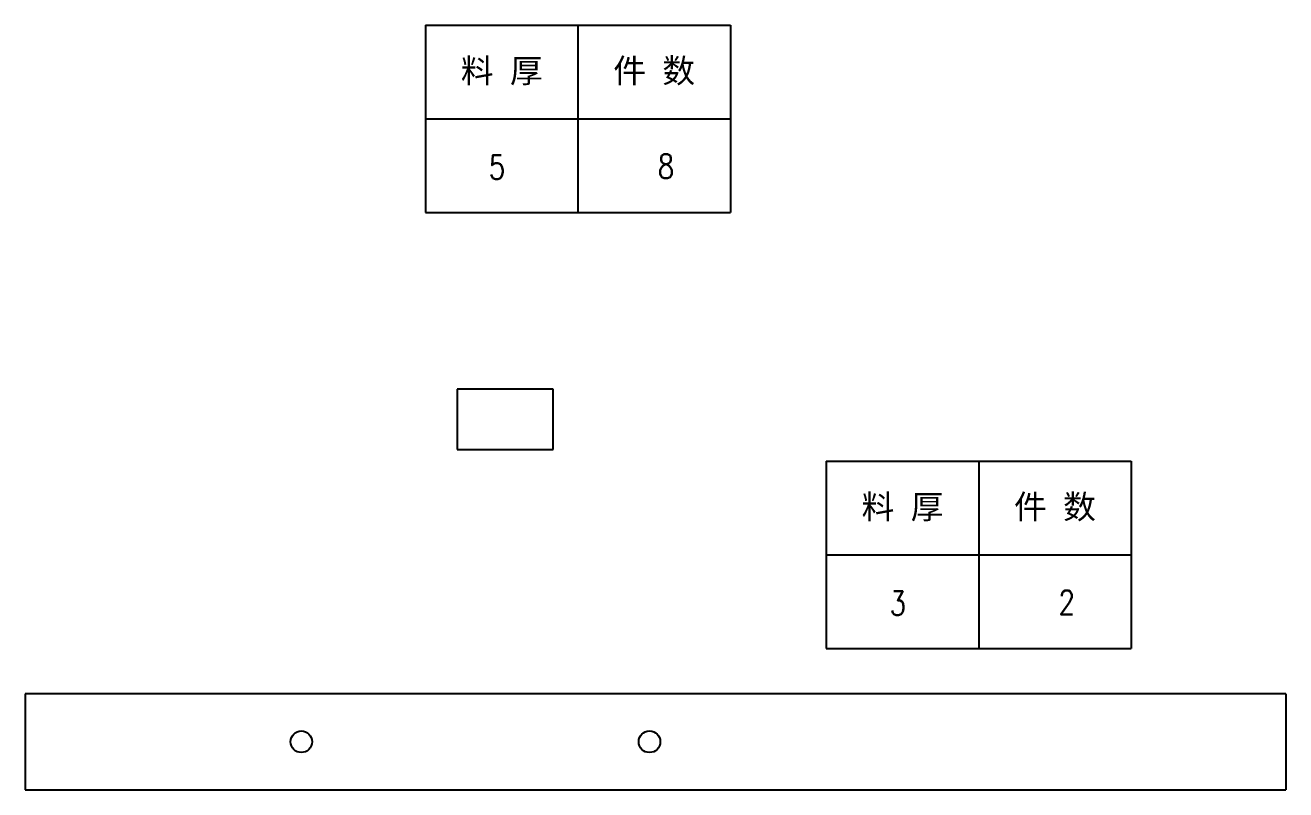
# Model space of a CAD drawing. Header units: millimetres. Extents: x 2210 to 79821, y -19430 to 2344.
# Drawn here: x 7961 to 8486, y 1907 to 2225 of the extents above; entities that cross this region are included whole.
import ezdxf
from ezdxf.enums import TextEntityAlignment as Align

# ---------------------------------------------------------------- set-up
doc = ezdxf.new("R2010")
doc.units = ezdxf.units.MM
doc.layers.add('101', color=7, linetype='Continuous', true_color=0xffffff)
doc.styles.add('DIM', font='simplex.shx', dxfattribs={"width": 0.8, "bigfont": 'bigfont.shx'})
doc.styles.get("Standard").update_dxf_attribs({"font": 'arial.ttf'})

# ---------------------------------------------------------------- blocks, each defined once
blk = doc.blocks.new('*T1')
at = {"color": 0, "linetype": 'ByBlock', "lineweight": -2, "transparency": 16777216}
for p, q in [((0, 0), (127, 0)), ((0, 0), (0, -78)), ((63.5, 0), (63.5, -78)), ((127, 0), (127, -78)), ((0, -39), (127, -39)), ((0, -78), (127, -78))]:
    blk.add_line(p, q, dxfattribs=at)
at = {"color": 0, "transparency": 16777216, "char_height": 10, "width": 60.5, "attachment_point": 5}
for s, insert in [('{\\fSimSun|b0|i0|c134|p2;料 厚}', (31.75, -19.5)), ('{\\fSimSun|b0|i0|c134|p2;件 数}', (95.25, -19.5))]:
    blk.add_mtext(s, dxfattribs=dict(at, insert=insert))
blk = doc.blocks.new('拆图参数')
blk.add_blockref('*T1', (-63.5, 78))
at = {"style": 'DIM', "width": 0.8}
blk.add_attdef('6', text='', height=10, dxfattribs=at).set_placement((-37.13, 18.91), align=Align.MIDDLE_LEFT)
blk.add_attdef('1', text='', height=10, dxfattribs=at).set_placement((36.65, 19.27), align=Align.MIDDLE_CENTER)

msp = doc.modelspace()

# ---------------------------------------------------------------- linework, layer by layer
at = {"layer": '101', "color": 163, "linetype": 'Continuous', "lineweight": 25}
for p, q in [((8180.68, 2073.34), (8140.68, 2073.34)), ((8140.68, 2073.34), (8140.68, 2048.34)), ((8180.68, 2048.34), (8180.68, 2073.34)), ((8140.68, 2048.34), (8180.68, 2048.34)), ((8485.77, 1946.66), (7960.77, 1946.66)), ((7960.77, 1946.66), (7960.77, 1906.66)), ((8485.77, 1946.66), (8485.77, 1906.66)), ((7960.77, 1906.66), (8485.77, 1906.66))]:
    msp.add_line(p, q, dxfattribs=at)
for centre in [(8075.77, 1926.66), (8220.77, 1926.66)]:
    msp.add_circle(centre, 4.5, dxfattribs=at)

# ---------------------------------------------------------------- block references
for p, values in [((8190.98, 2146.9), {'1': '8', '6': '5'}), ((8357.89, 1965.4), {'1': '2', '6': '3'})]:
    msp.add_blockref('拆图参数', p).add_auto_attribs(values)

doc.saveas('drawing.dxf')
